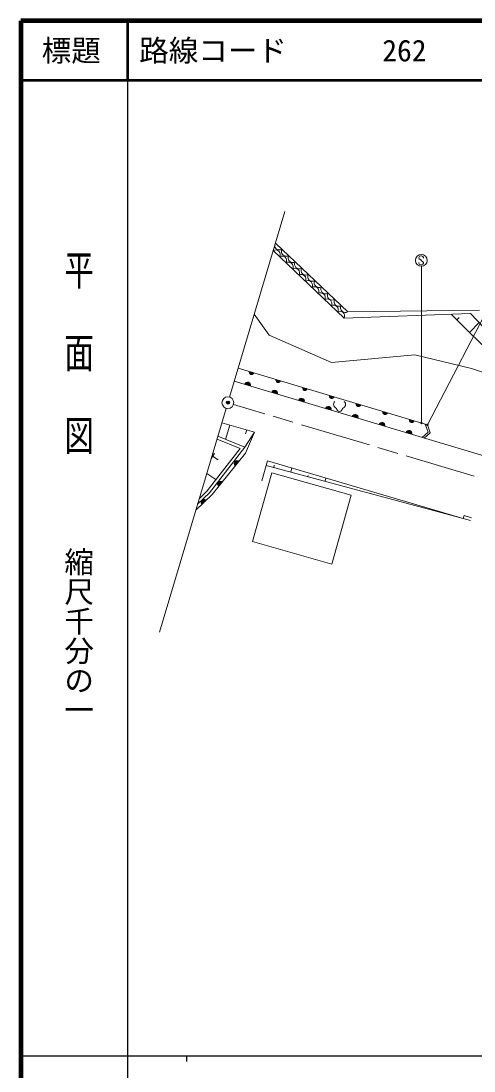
# Model space of a CAD drawing. Units: millimetres, scale not verified. Extents: x 40000 to 680000, y 20000 to 380000.
# Drawn here: x 40000 to 116656, y 202409 to 380000 of the extents above; entities that cross this region are included whole.
import ezdxf
from ezdxf.enums import TextEntityAlignment as Align

# ---------------------------------------------------------------- set-up
doc = ezdxf.new("R2010")
doc.units = ezdxf.units.MM
doc.header["$LTSCALE"] = 1000
doc.header["$PDMODE"] = 32
doc.header["$PDSIZE"] = 500
doc.linetypes.add('CHAIN', pattern=[18.5, 12, -1.5, 3.5, -1.5])
for name, color, linetype, lineweight in [('M-BGD', 7, 'Continuous', 13), ('M-BMK', 2, 'CHAIN', 13), ('M-BMK-SRVR', 3, 'Continuous', 13), ('M-STR-STRC', 7, 'Continuous', 13), ('M-TTL', 2, 'Continuous', 140), ('M-TTL-BAND', 7, 'Continuous', 25), ('M-TTL-LINE', 7, 'Continuous', 50)]:
    doc.layers.add(name, color=color, linetype=linetype, lineweight=lineweight)
doc.layers.add('M-OTRS', color=6, linetype='Continuous')
doc.layers.add('M-TTL-TXT', color=7, linetype='Continuous')
doc.styles.add('@ＭＳ ゴシック', font='')
doc.styles.add('ＭＳ ゴシック', font='')
doc.styles.get('@ＭＳ ゴシック').set_extended_font_data('@MS Gothic')
doc.styles.get('ＭＳ ゴシック').set_extended_font_data('MS Gothic')

# ---------------------------------------------------------------- blocks, each defined once
blk = doc.blocks.new('filled_dot')
at = {"color": 0, "linetype": 'Continuous', "lineweight": -2, "const_width": 1.25}
blk.add_lwpolyline([(-0.625, 0, 1), (0.625, 0, 1)], format="xyb", close=True, dxfattribs=at)

msp = doc.modelspace()

# ---------------------------------------------------------------- linework, layer by layer
at = {"layer": 'M-BGD'}
for p, q in [((82667, 341157), (94661, 329745)), ((94661, 329745), (82667, 341157)), ((83052, 342448), (95289, 330803)), ((83052, 342448), (95289, 330803)), ((79461, 330395), (81975, 326853)), ((94661, 329745), (116038, 330535)), ((95289, 330803), (117561, 331107)), ((112774, 330414), (140961, 302340)), ((116038, 330535), (128639, 317210)), ((114159, 329871), (113741, 329451)), ((117507, 328981), (115866, 327334)), ((81975, 326853), (92542, 322263)), ((92542, 322263), (106668, 323540)), ((106668, 323540), (116228, 321217)), ((76751, 321299), (108773, 311699)), ((116228, 321217), (120932, 319608)), ((76094, 319095), (132110, 302302)), ((73993, 312042), (79493, 310462)), ((74617, 309231), (75315, 311662)), ((78003, 310151), (78199, 310834)), ((108414, 311807), (108912, 310451)), ((108773, 311699), (109265, 310363)), ((73170, 309280), (77069, 307694)), ((73314, 309761), (77869, 307909)), ((79493, 310462), (77869, 307909)), ((77986, 306887), (79493, 310462)), ((107903, 309559), (108912, 310451)), ((108241, 309457), (109265, 310363)), ((77069, 307694), (71511, 300558)), ((77869, 307909), (71884, 300225)), ((72719, 306839), (72198, 306017)), ((72349, 299900), (77986, 306887)), ((73355, 305791), (72428, 306379)), ((72481, 306965), (72719, 306839)), ((80743, 302223), (81733, 305591)), ((114825, 295863), (81733, 305591)), ((81513, 304842), (114825, 295863)), ((82862, 304860), (82766, 304504)), ((85841, 304383), (85663, 303723)), ((72996, 302466), (71435, 303456)), ((79164, 291940), (82451, 303585)), ((82451, 303585), (95880, 299794)), ((88609, 303126), (88559, 302942)), ((91598, 302691), (91456, 302162)), ((71884, 300225), (69892, 298274)), ((71511, 300558), (70186, 299262)), ((69592, 297269), (72349, 299900)), ((95880, 299794), (92593, 288149)), ((114825, 295863), (114966, 296342)), ((114825, 295863), (116081, 295493)), ((114966, 296342), (116227, 295972)), ((92593, 288149), (79164, 291940))]:
    msp.add_line(p, q, dxfattribs=at)
for centre, radius, start, end in [((83094, 340514), 772, 329.28991, 123.55432), ((83740, 342057), 791, 150.414, 302.43023), ((84852, 340998), 791, 150.414, 302.43023), ((84184, 339476), 772, 329.28991, 123.55432), ((85274, 338439), 772, 329.28991, 123.55432), ((85965, 339940), 791, 150.414, 302.43023), ((87077, 338881), 791, 150.414, 302.43023), ((86365, 337401), 772, 329.28991, 123.55432), ((88190, 337823), 791, 150.414, 302.43023), ((87455, 336364), 772, 329.28991, 123.55432), ((88545, 335326), 772, 329.28991, 123.55432), ((89302, 336764), 791, 150.414, 302.43023), ((90415, 335705), 791, 150.414, 302.43023), ((89636, 334289), 772, 329.28991, 123.55432), ((90726, 333252), 772, 329.28991, 123.55432), ((91527, 334647), 791, 150.414, 302.43023), ((92640, 333588), 791, 150.414, 302.43023), ((91816, 332214), 772, 329.28991, 123.55432), ((93753, 332529), 791, 150.414, 302.43023), ((92907, 331177), 772, 329.28991, 123.55432), ((93997, 330139), 772, 329.28991, 123.55432), ((94865, 331471), 791, 150.414, 302.43023), ((79013, 320621), 400, 163.31141, 343.31141), ((79013, 320621), 400, 163.31141, 343.31141), ((79013, 320621), 350, 163.31141, 343.31141), ((79013, 320621), 300, 163.31141, 343.31141), ((79013, 320621), 250, 163.31141, 343.31141), ((79013, 320621), 200, 163.31141, 343.31141), ((79013, 320621), 150, 163.31141, 343.31141), ((79013, 320621), 100, 163.31141, 343.31141), ((79013, 320621), 50, 163.31141, 343.31141), ((78366, 318414), 500, 343.31141, 163.31141), ((78366, 318414), 500, 343.31141, 163.31141), ((78366, 318414), 450, 343.31141, 163.31141), ((78366, 318414), 400, 343.31141, 163.31141), ((78366, 318414), 350, 343.31141, 163.31141), ((78366, 318414), 300, 343.31141, 163.31141), ((78366, 318414), 250, 343.31141, 163.31141), ((78366, 318414), 200, 343.31141, 163.31141), ((78366, 318414), 150, 343.31141, 163.31141), ((78366, 318414), 100, 343.31141, 163.31141), ((78366, 318414), 50, 343.31141, 163.31141), ((83536, 319265), 400, 163.31141, 343.31141), ((83536, 319265), 400, 163.31141, 343.31141), ((83536, 319265), 350, 163.31141, 343.31141), ((83536, 319265), 300, 163.31141, 343.31141), ((83536, 319265), 250, 163.31141, 343.31141), ((83536, 319265), 200, 163.31141, 343.31141), ((83536, 319265), 150, 163.31141, 343.31141), ((83536, 319265), 100, 163.31141, 343.31141), ((83536, 319265), 50, 163.31141, 343.31141), ((88059, 317909), 400, 163.31141, 343.31141), ((88059, 317909), 400, 163.31141, 343.31141), ((88059, 317909), 350, 163.31141, 343.31141), ((88059, 317909), 300, 163.31141, 343.31141), ((88059, 317909), 250, 163.31141, 343.31141), ((88059, 317909), 200, 163.31141, 343.31141), ((88059, 317909), 150, 163.31141, 343.31141), ((88059, 317909), 100, 163.31141, 343.31141), ((88059, 317909), 50, 163.31141, 343.31141), ((82911, 317051), 500, 343.31141, 163.31141), ((82911, 317051), 500, 343.31141, 163.31141), ((82911, 317051), 450, 343.31141, 163.31141), ((82911, 317051), 400, 343.31141, 163.31141), ((82911, 317051), 350, 343.31141, 163.31141), ((82911, 317051), 300, 343.31141, 163.31141), ((82911, 317051), 250, 343.31141, 163.31141), ((82911, 317051), 200, 343.31141, 163.31141), ((82911, 317051), 150, 343.31141, 163.31141), ((82911, 317051), 100, 343.31141, 163.31141), ((82911, 317051), 50, 343.31141, 163.31141), ((87455, 315689), 500, 343.31141, 163.31141), ((87455, 315689), 500, 343.31141, 163.31141), ((87455, 315689), 450, 343.31141, 163.31141), ((92582, 316553), 400, 163.31141, 343.31141), ((92582, 316553), 400, 163.31141, 343.31141), ((92582, 316553), 350, 163.31141, 343.31141), ((92582, 316553), 300, 163.31141, 343.31141), ((92582, 316553), 250, 163.31141, 343.31141), ((92582, 316553), 200, 163.31141, 343.31141), ((92582, 316553), 150, 163.31141, 343.31141), ((92582, 316553), 100, 163.31141, 343.31141), ((92582, 316553), 50, 163.31141, 343.31141), ((87455, 315689), 400, 343.31141, 163.31141), ((87455, 315689), 350, 343.31141, 163.31141), ((87455, 315689), 300, 343.31141, 163.31141), ((87455, 315689), 250, 343.31141, 163.31141), ((87455, 315689), 200, 343.31141, 163.31141), ((87455, 315689), 150, 343.31141, 163.31141), ((87455, 315689), 100, 343.31141, 163.31141), ((87455, 315689), 50, 343.31141, 163.31141), ((91999, 314327), 500, 343.31141, 163.31141), ((91999, 314327), 500, 343.31141, 163.31141), ((91999, 314327), 450, 343.31141, 163.31141), ((91999, 314327), 400, 343.31141, 163.31141), ((91999, 314327), 350, 343.31141, 163.31141), ((91999, 314327), 300, 343.31141, 163.31141), ((91999, 314327), 250, 343.31141, 163.31141), ((91999, 314327), 200, 343.31141, 163.31141), ((91999, 314327), 150, 343.31141, 163.31141), ((91999, 314327), 100, 343.31141, 163.31141), ((91999, 314327), 50, 343.31141, 163.31141), ((93627, 315165), 727, 135.81499, 252.29613), ((93905, 314472), 500, 180.01931, 0.01916), ((94184, 315165), 727, 287.74233, 44.22347), ((97106, 315197), 400, 163.31141, 343.31141), ((97106, 315197), 400, 163.31141, 343.31141), ((97106, 315197), 350, 163.31141, 343.31141), ((97106, 315197), 300, 163.31141, 343.31141), ((97106, 315197), 250, 163.31141, 343.31141), ((97106, 315197), 200, 163.31141, 343.31141), ((97106, 315197), 150, 163.31141, 343.31141), ((97106, 315197), 100, 163.31141, 343.31141), ((97106, 315197), 50, 163.31141, 343.31141), ((96543, 312964), 500, 343.31141, 163.31141), ((96543, 312964), 500, 343.31141, 163.31141), ((96543, 312964), 450, 343.31141, 163.31141), ((96543, 312964), 400, 343.31141, 163.31141), ((96543, 312964), 350, 343.31141, 163.31141), ((96543, 312964), 300, 343.31141, 163.31141), ((96543, 312964), 250, 343.31141, 163.31141), ((96543, 312964), 200, 343.31141, 163.31141), ((96543, 312964), 150, 343.31141, 163.31141), ((96543, 312964), 100, 343.31141, 163.31141), ((96543, 312964), 50, 343.31141, 163.31141), ((101629, 313841), 400, 163.31141, 343.31141), ((101629, 313841), 400, 163.31141, 343.31141), ((101629, 313841), 350, 163.31141, 343.31141), ((101629, 313841), 300, 163.31141, 343.31141), ((101629, 313841), 250, 163.31141, 343.31141), ((101629, 313841), 200, 163.31141, 343.31141), ((101629, 313841), 150, 163.31141, 343.31141), ((101629, 313841), 100, 163.31141, 343.31141), ((101629, 313841), 50, 163.31141, 343.31141), ((106152, 312485), 400, 163.31141, 343.31141), ((106152, 312485), 400, 163.31141, 343.31141), ((106152, 312485), 350, 163.31141, 343.31141), ((106152, 312485), 300, 163.31141, 343.31141), ((101087, 311602), 500, 343.31141, 163.31141), ((101087, 311602), 500, 343.31141, 163.31141), ((101087, 311602), 450, 343.31141, 163.31141), ((101087, 311602), 400, 343.31141, 163.31141), ((101087, 311602), 350, 343.31141, 163.31141), ((101087, 311602), 300, 343.31141, 163.31141), ((101087, 311602), 250, 343.31141, 163.31141), ((101087, 311602), 200, 343.31141, 163.31141), ((101087, 311602), 150, 343.31141, 163.31141), ((101087, 311602), 100, 343.31141, 163.31141), ((101087, 311602), 50, 343.31141, 163.31141), ((106152, 312485), 250, 163.31141, 343.31141), ((106152, 312485), 200, 163.31141, 343.31141), ((106152, 312485), 150, 163.31141, 343.31141), ((106152, 312485), 100, 163.31141, 343.31141), ((106152, 312485), 50, 163.31141, 343.31141), ((105631, 310240), 500, 343.31141, 163.31141), ((105631, 310240), 500, 343.31141, 163.31141), ((105631, 310240), 450, 343.31141, 163.31141), ((105631, 310240), 400, 343.31141, 163.31141), ((105631, 310240), 350, 343.31141, 163.31141), ((105631, 310240), 300, 343.31141, 163.31141), ((105631, 310240), 250, 343.31141, 163.31141), ((105631, 310240), 200, 343.31141, 163.31141), ((105631, 310240), 150, 343.31141, 163.31141), ((105631, 310240), 100, 343.31141, 163.31141), ((105631, 310240), 50, 343.31141, 163.31141), ((76577, 305141), 500, 51.10498, 231.10498), ((76577, 305141), 500, 51.10498, 231.10498), ((76577, 305141), 450, 51.10498, 231.10498), ((76577, 305141), 400, 51.10498, 231.10498), ((76577, 305141), 350, 51.10498, 231.10498), ((76577, 305141), 300, 51.10498, 231.10498), ((76577, 305141), 250, 51.10498, 231.10498), ((76577, 305141), 200, 51.10498, 231.10498), ((76577, 305141), 150, 51.10498, 231.10498), ((76577, 305141), 100, 51.10498, 231.10498), ((76577, 305141), 50, 51.10498, 231.10498), ((73758, 301647), 500, 51.10498, 231.10498), ((73758, 301647), 500, 51.10498, 231.10498), ((73758, 301647), 450, 51.10498, 231.10498), ((73758, 301647), 400, 51.10498, 231.10498), ((73758, 301647), 350, 51.10498, 231.10498), ((73758, 301647), 300, 51.10498, 231.10498), ((73758, 301647), 250, 51.10498, 231.10498), ((73758, 301647), 200, 51.10498, 231.10498), ((73758, 301647), 150, 51.10498, 231.10498), ((73758, 301647), 100, 51.10498, 231.10498), ((73758, 301647), 50, 51.10498, 231.10498), ((70970, 298584), 500, 43.66604, 223.66604), ((70970, 298584), 500, 43.66604, 223.66604), ((70970, 298584), 450, 43.66604, 223.66604), ((70970, 298584), 400, 43.66604, 223.66604), ((70970, 298584), 350, 43.66604, 223.66604), ((70970, 298584), 300, 43.66604, 223.66604), ((70970, 298584), 250, 43.66604, 223.66604), ((70970, 298584), 200, 43.66604, 223.66604), ((70970, 298584), 150, 43.66604, 223.66604), ((70970, 298584), 100, 43.66604, 223.66604), ((70970, 298584), 50, 43.66604, 223.66604)]:
    msp.add_arc(centre, radius, start, end, dxfattribs=at)
at = {"layer": 'M-BMK'}
msp.add_line((169867, 287116), (75965, 315158), dxfattribs=at)
at = {"layer": 'M-BMK-SRVR'}
for p, q in [((75292, 316403), (84645, 347798)), ((63452, 276658), (74721, 314486))]:
    msp.add_line(p, q, dxfattribs=at)
msp.add_circle((75007, 315444), 1000, dxfattribs=at)
at = {"layer": 'M-OTRS'}
msp.add_point((75013, 315462), dxfattribs=at)
at = {"layer": 'M-STR-STRC'}
for p, q in [((107457, 340205), (107333, 340020)), ((107333, 340020), (107336, 339889)), ((107336, 339889), (107399, 339760)), ((107399, 339760), (107655, 339578)), ((107649, 340271), (107457, 340205)), ((107770, 340268), (107649, 340271)), ((107655, 339578), (107784, 339447)), ((108021, 340150), (107770, 340268)), ((107784, 339447), (107963, 339331)), ((107963, 339331), (108089, 339131)), ((108084, 340018), (108021, 340150)), ((108084, 339889), (108084, 340018)), ((107336, 339041), (107334, 339162)), ((107376, 338938), (107336, 339041)), ((107460, 338828), (107376, 338938)), ((107647, 338767), (107460, 338828)), ((107781, 338767), (107647, 338767)), ((107753, 312005), (107744, 338508)), ((107882, 338796), (107781, 338767)), ((108024, 338888), (107882, 338796)), ((108084, 339020), (108024, 338888)), ((108089, 339131), (108084, 339020)), ((108773, 311699), (121076, 335384))]:
    msp.add_line(p, q, dxfattribs=at)
msp.add_circle((107741, 339508), 1000, dxfattribs=at)
at = {"layer": 'M-TTL'}
for p, q in [((40000, 380000), (40000, 20000)), ((680000, 380000), (40000, 380000))]:
    msp.add_line(p, q, dxfattribs=at)
at = {"layer": 'M-TTL-BAND'}
for p, q in [((58000, 370000), (58000, 20000)), ((40000, 205000), (579000, 205000)), ((68000, 205000), (68000, 204000))]:
    msp.add_line(p, q, dxfattribs=at)
at = {"layer": 'M-TTL-LINE'}
for p, q in [((58000, 380000), (58000, 370000)), ((40000, 370000), (680000, 370000))]:
    msp.add_line(p, q, dxfattribs=at)

# ---------------------------------------------------------------- block references
at = {"layer": 'M-STR-STRC', "xscale": 160, "yscale": 160}
for p, rotation in [((107753, 312005), 90), ((108773, 311699), 62.6)]:
    msp.add_blockref('filled_dot', p, dxfattribs=dict(at, rotation=rotation))

# ---------------------------------------------------------------- texts
at = {"layer": 'M-TTL-BAND', "style": '@ＭＳ ゴシック', "width": 1.4}
msp.add_text('平  面  図', height=3666, rotation=270, dxfattribs=at).set_placement((49777, 306475), align=Align.MIDDLE_RIGHT)
at = {"layer": 'M-TTL-BAND', "style": '@ＭＳ ゴシック'}
msp.add_text('縮尺千分の一', height=3666, rotation=270, dxfattribs=at).set_placement((49777, 261030), align=Align.MIDDLE_RIGHT)
at = {"layer": 'M-TTL-TXT', "style": 'ＭＳ ゴシック'}
msp.add_text('標題', height=3666, dxfattribs=at).set_placement((48500, 375000), align=Align.MIDDLE_CENTER)
for s, p in [('路線コード', (60000, 375000)), ('262', (101142, 375000))]:
    msp.add_text(s, height=3666, dxfattribs=at).set_placement(p, align=Align.MIDDLE_LEFT)

doc.saveas('drawing.dxf')
